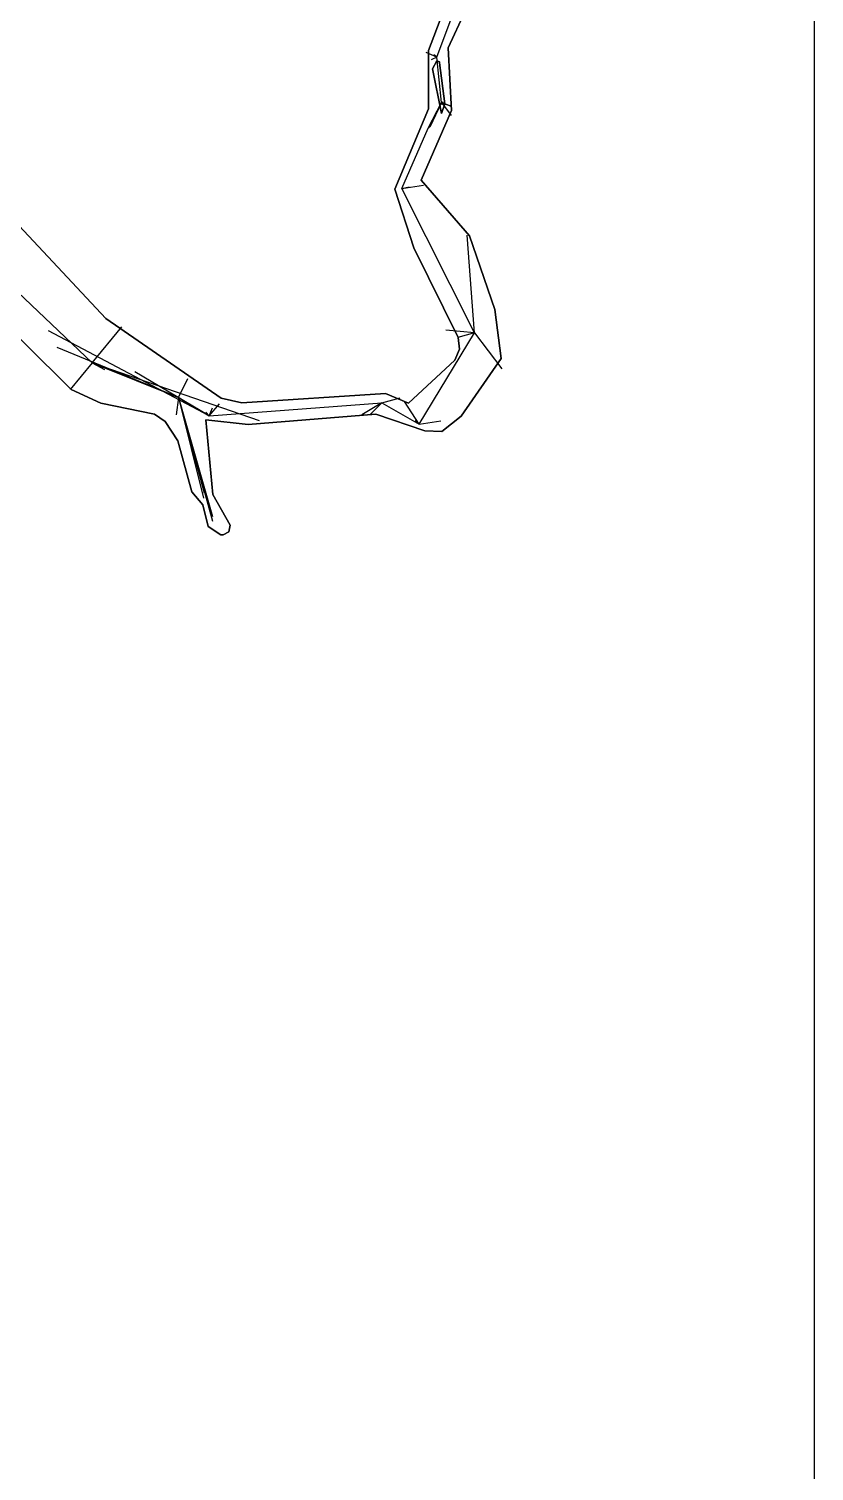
# Model space of a CAD drawing. Extents: x 271818 to 271947, y 5067178 to 5068401.
# Drawn here: x 271917.2 to 271947.3, y 5068218.9 to 5068274.2 of the extents above; entities that cross this region are included whole.
import ezdxf

# ---------------------------------------------------------------- set-up
doc = ezdxf.new("R2010")
doc.units = 0
for name, color, linetype in [('BBOX', 1, 'CONTINUOUS'), ('CENTERLINE', 4, 'CONTINUOUS'), ('WALLS', 7, 'CONTINUOUS')]:
    doc.layers.add(name, color=color, linetype=linetype)

msp = doc.modelspace()

# ---------------------------------------------------------------- linework, layer by layer
at = {"layer": 'BBOX'}
for p, q in [((271947.295, 5068401.154, 1036), (271947.295, 5067178.317, 1036)), ((271947.295, 5068401.154, 752.271), (271947.295, 5067178.317, 752.271))]:
    msp.add_line(p, q, dxfattribs=at)
at = {"layer": 'CENTERLINE'}
for p, q in [((271932.836, 5068273.107, 981.377), (271935.97, 5068281.507, 982.035)), ((271933.023, 5068271.367, 981.383), (271932.836, 5068273.107, 981.377)), ((271908.514, 5068271.931, 986.094), (271919.632, 5068261.396, 985.746)), ((271932.511, 5068270.385, 981.871), (271933.023, 5068271.367, 981.383)), ((271931.493, 5068268.073, 980.407), (271932.511, 5068270.385, 981.871)), ((271934.28, 5068262.543, 979.426), (271931.493, 5068268.073, 980.407)), ((271932.16, 5068259.037, 980.024), (271934.28, 5068262.543, 979.426)), ((271919.632, 5068261.396, 985.746), (271922.948, 5068260.059, 986.066)), ((271922.948, 5068260.059, 986.066), (271924.239, 5068255.322, 986.023)), ((271922.948, 5068260.059, 986.066), (271924.114, 5068259.363, 979.27)), ((271924.114, 5068259.363, 979.27), (271930.737, 5068259.854, 978.934)), ((271930.737, 5068259.854, 978.934), (271932.16, 5068259.037, 980.024))]:
    msp.add_line(p, q, dxfattribs=at)
at = {"layer": 'SPLAY_SHOTS'}
for p, q in [((271932.836, 5068273.107, 981.377), (271932.43, 5068273.277, 981.385)), ((271932.836, 5068273.107, 981.377), (271932.721, 5068273.186, 982.073)), ((271932.836, 5068273.107, 981.377), (271932.625, 5068273.005, 980.803)), ((271933.023, 5068271.367, 981.383), (271932.521, 5068270.381, 981.897)), ((271933.023, 5068271.367, 981.383), (271932.573, 5068270.414, 985.706)), ((271933.023, 5068271.367, 981.383), (271933.079, 5068271.396, 981.049)), ((271933.023, 5068271.367, 981.383), (271933.195, 5068271.286, 967.784)), ((271933.023, 5068271.367, 981.383), (271933.392, 5068270.863, 980.323)), ((271933.023, 5068271.367, 981.383), (271933.349, 5068271.239, 981.392)), ((271933.023, 5068271.367, 981.383), (271933.04, 5068271.289, 981.877)), ((271933.023, 5068271.367, 981.383), (271933.34, 5068271.245, 981.384)), ((271931.493, 5068268.073, 980.407), (271932.332, 5068268.202, 980.444)), ((271931.493, 5068268.073, 980.407), (271931.777, 5068268.134, 979.502)), ((271931.493, 5068268.073, 980.407), (271931.535, 5068268.027, 983.166)), ((271934.28, 5068262.543, 979.426), (271933.996, 5068266.28, 982.582)), ((271919.632, 5068261.396, 985.746), (271920.77, 5068262.775, 986.088)), ((271924.114, 5068259.363, 979.27), (271917.959, 5068262.616, 978.917)), ((271934.28, 5068262.543, 979.426), (271933.184, 5068262.64, 979.579)), ((271934.28, 5068262.543, 979.426), (271933.639, 5068262.355, 977.069)), ((271934.28, 5068262.543, 979.426), (271935.334, 5068261.161, 985.866)), ((271922.948, 5068260.059, 986.066), (271918.29, 5068261.975, 979.406)), ((271919.632, 5068261.396, 985.746), (271918.79, 5068260.374, 985.621)), ((271919.632, 5068261.396, 985.746), (271920.111, 5068261.13, 977.906)), ((271919.632, 5068261.396, 985.746), (271926.035, 5068259.184, 985.474)), ((271924.114, 5068259.363, 979.27), (271921.266, 5068261.051, 975.093)), ((271922.948, 5068260.059, 986.066), (271923.298, 5068260.788, 986.009)), ((271922.948, 5068260.059, 986.066), (271922.853, 5068259.396, 986.068)), ((271922.948, 5068260.059, 986.066), (271923.003, 5068260.049, 986.763)), ((271922.948, 5068260.059, 986.066), (271923.904, 5068256.207, 985.982)), ((271922.948, 5068260.059, 986.066), (271923.928, 5068256.411, 985.94)), ((271922.948, 5068260.059, 986.066), (271923.955, 5068256.511, 985.95)), ((271922.948, 5068260.059, 986.066), (271924.242, 5068255.5, 985.975)), ((271930.737, 5068259.854, 978.934), (271931.43, 5068260.051, 985.564)), ((271932.16, 5068259.037, 980.024), (271931.604, 5068259.915, 980.067)), ((271924.114, 5068259.363, 979.27), (271923.995, 5068259.505, 986.338)), ((271924.114, 5068259.363, 979.27), (271924.515, 5068259.82, 979.32)), ((271924.114, 5068259.363, 979.27), (271924.25, 5068259.671, 977.808)), ((271930.737, 5068259.854, 978.934), (271929.972, 5068259.399, 978.934)), ((271930.737, 5068259.854, 978.934), (271930.296, 5068259.423, 976.968)), ((271932.16, 5068259.037, 980.024), (271932.013, 5068259.171, 983.468)), ((271932.16, 5068259.037, 980.024), (271932.991, 5068259.163, 977.437))]:
    msp.add_line(p, q, dxfattribs=at)
at = {"layer": 'WALLS'}
for points in [[(271935.41, 5068280.959, 983.836), (271935.41, 5068280.959, 981.397), (271932.518, 5068273.361, 982.313)], [(271932.518, 5068273.361, 982.313), (271935.41, 5068280.959, 981.397), (271932.518, 5068273.361, 980.754)], [(271933.271, 5068273.465, 982.319), (271933.271, 5068273.465, 980.691), (271933.93, 5068274.868, 982.436)], [(271933.93, 5068274.868, 982.436), (271933.271, 5068273.465, 980.691), (271933.93, 5068274.868, 980.759)], [(271932.518, 5068273.361, 982.313), (271932.518, 5068273.361, 980.754), (271932.517, 5068271.127, 982.376)], [(271932.517, 5068271.127, 982.376), (271932.518, 5068273.361, 980.754), (271932.517, 5068271.127, 980.669)], [(271933.396, 5068271.054, 982.337), (271933.396, 5068271.054, 979.861), (271933.271, 5068273.465, 982.319)], [(271933.271, 5068273.465, 982.319), (271933.396, 5068271.054, 979.861), (271933.271, 5068273.465, 980.691)], [(271932.679, 5068272.658, 982.316), (271932.679, 5068272.658, 980.642), (271932.836, 5068272.962, 982.306)], [(271932.836, 5068272.962, 982.306), (271932.679, 5068272.658, 980.642), (271932.836, 5068272.962, 980.738)], [(271933.014, 5068270.948, 982.353), (271933.014, 5068270.948, 980.529), (271932.679, 5068272.658, 982.316)], [(271932.679, 5068272.658, 982.316), (271933.014, 5068270.948, 980.529), (271932.679, 5068272.658, 980.642)], [(271932.836, 5068272.962, 982.306), (271932.836, 5068272.962, 980.738), (271932.943, 5068272.928, 982.307)], [(271932.943, 5068272.928, 982.307), (271932.836, 5068272.962, 980.738), (271932.943, 5068272.928, 980.719)], [(271932.943, 5068272.928, 982.307), (271932.943, 5068272.928, 980.719), (271932.948, 5068272.89, 982.308)], [(271932.948, 5068272.89, 982.308), (271932.943, 5068272.928, 980.719), (271932.948, 5068272.89, 980.714)], [(271932.948, 5068272.89, 982.308), (271932.948, 5068272.89, 980.714), (271933.151, 5068271.311, 982.312)], [(271933.151, 5068271.311, 982.312), (271932.948, 5068272.89, 980.714), (271933.151, 5068271.311, 975.608)], [(271908.143, 5068270.964, 986.021), (271908.143, 5068270.964, 985.812), (271918.829, 5068260.369, 987.087)], [(271918.829, 5068260.369, 987.087), (271908.143, 5068270.964, 985.812), (271918.829, 5068260.369, 984.601)], [(271932.517, 5068271.127, 982.376), (271932.517, 5068271.127, 980.669), (271931.232, 5068268.044, 981.822)], [(271931.232, 5068268.044, 981.822), (271932.517, 5068271.127, 980.669), (271931.232, 5068268.044, 979.814)], [(271932.236, 5068268.39, 981.723), (271932.236, 5068268.39, 979.952), (271933.396, 5068271.054, 982.337)], [(271933.396, 5068271.054, 982.337), (271932.236, 5068268.39, 979.952), (271933.396, 5068271.054, 979.861)], [(271933.151, 5068271.311, 982.312), (271933.151, 5068271.311, 975.608), (271933.014, 5068270.948, 982.353)], [(271933.014, 5068270.948, 982.353), (271933.151, 5068271.311, 975.608), (271933.014, 5068270.948, 980.529)], [(271934.088, 5068266.261, 983.08), (271934.088, 5068266.261, 980.149), (271932.236, 5068268.39, 981.723)], [(271932.236, 5068268.39, 981.723), (271934.088, 5068266.261, 980.149), (271932.236, 5068268.39, 979.952)], [(271920.154, 5068263.091, 986.385), (271920.154, 5068263.091, 983.503), (271915.717, 5068267.826, 984.893)], [(271915.717, 5068267.826, 984.893), (271920.154, 5068263.091, 983.503), (271915.717, 5068267.826, 982.968)], [(271931.232, 5068268.044, 981.822), (271931.232, 5068268.044, 979.814), (271931.954, 5068265.793, 981.883)], [(271931.954, 5068265.793, 981.883), (271931.232, 5068268.044, 979.814), (271931.954, 5068265.793, 979.93)], [(271935.064, 5068263.435, 981.727), (271935.064, 5068263.435, 979.106), (271934.088, 5068266.261, 983.08)], [(271934.088, 5068266.261, 983.08), (271935.064, 5068263.435, 979.106), (271934.088, 5068266.261, 980.149)], [(271931.954, 5068265.793, 981.883), (271931.954, 5068265.793, 979.93), (271933.656, 5068262.357, 981.116)], [(271933.656, 5068262.357, 981.116), (271931.954, 5068265.793, 979.93), (271933.656, 5068262.357, 976.542)], [(271935.302, 5068261.561, 984.58), (271935.302, 5068261.561, 979.149), (271935.064, 5068263.435, 981.727)], [(271935.064, 5068263.435, 981.727), (271935.302, 5068261.561, 979.149), (271935.064, 5068263.435, 979.106)], [(271924.582, 5068260.036, 982.9), (271924.582, 5068260.036, 980.217), (271920.154, 5068263.091, 986.385)], [(271920.154, 5068263.091, 986.385), (271924.582, 5068260.036, 980.217), (271920.154, 5068263.091, 983.503)], [(271933.656, 5068262.357, 981.116), (271933.656, 5068262.357, 976.542), (271933.708, 5068261.914, 981.152)], [(271933.708, 5068261.914, 981.152), (271933.656, 5068262.357, 976.542), (271933.708, 5068261.914, 978.867)], [(271933.708, 5068261.914, 981.152), (271933.708, 5068261.914, 978.867), (271933.526, 5068261.488, 981.231)], [(271933.526, 5068261.488, 981.231), (271933.708, 5068261.914, 978.867), (271933.526, 5068261.488, 979.083)], [(271933.774, 5068259.344, 981.319), (271933.774, 5068259.344, 979.425), (271935.302, 5068261.561, 984.58)], [(271935.302, 5068261.561, 984.58), (271933.774, 5068259.344, 979.425), (271935.302, 5068261.561, 979.149)], [(271933.526, 5068261.488, 981.231), (271933.526, 5068261.488, 979.083), (271931.76, 5068259.842, 981.569)], [(271931.76, 5068259.842, 981.569), (271933.526, 5068261.488, 979.083), (271931.76, 5068259.842, 979.049)], [(271918.829, 5068260.369, 987.087), (271918.829, 5068260.369, 984.601), (271919.968, 5068259.848, 986.47)], [(271919.968, 5068259.848, 986.47), (271918.829, 5068260.369, 984.601), (271919.968, 5068259.848, 983.187)], [(271925.375, 5068259.862, 983.605), (271925.375, 5068259.862, 980.594), (271924.582, 5068260.036, 982.9)], [(271924.582, 5068260.036, 982.9), (271925.375, 5068259.862, 980.594), (271924.582, 5068260.036, 980.217)], [(271930.878, 5068260.221, 981.934), (271930.878, 5068260.221, 978.428), (271925.375, 5068259.862, 983.605)], [(271925.375, 5068259.862, 983.605), (271930.878, 5068260.221, 978.428), (271925.375, 5068259.862, 980.594)], [(271931.76, 5068259.842, 981.569), (271931.76, 5068259.842, 979.049), (271930.878, 5068260.221, 981.934)], [(271930.878, 5068260.221, 981.934), (271931.76, 5068259.842, 979.049), (271930.878, 5068260.221, 978.428)], [(271919.968, 5068259.848, 986.47), (271919.968, 5068259.848, 983.187), (271922.022, 5068259.426, 986.121)], [(271922.022, 5068259.426, 986.121), (271919.968, 5068259.848, 983.187), (271922.022, 5068259.426, 983.53)], [(271922.022, 5068259.426, 986.121), (271922.022, 5068259.426, 983.53), (271922.427, 5068259.138, 986.061)], [(271922.427, 5068259.138, 986.061), (271922.022, 5068259.426, 983.53), (271922.427, 5068259.138, 983.561)], [(271925.608, 5068259.027, 984.092), (271925.608, 5068259.027, 980.684), (271930.505, 5068259.423, 980.676)], [(271930.505, 5068259.423, 980.676), (271925.608, 5068259.027, 980.684), (271930.505, 5068259.423, 977.792)], [(271930.505, 5068259.423, 980.676), (271930.505, 5068259.423, 977.792), (271932.385, 5068258.783, 981.168)], [(271932.385, 5068258.783, 981.168), (271930.505, 5068259.423, 977.792), (271932.385, 5068258.783, 979.395)], [(271933.036, 5068258.755, 981.149), (271933.036, 5068258.755, 978.982), (271933.774, 5068259.344, 981.319)], [(271933.774, 5068259.344, 981.319), (271933.036, 5068258.755, 978.982), (271933.774, 5068259.344, 979.425)], [(271922.427, 5068259.138, 986.061), (271922.427, 5068259.138, 983.561), (271922.915, 5068258.396, 986.43)], [(271922.915, 5068258.396, 986.43), (271922.427, 5068259.138, 983.561), (271922.915, 5068258.396, 982.168)], [(271924.261, 5068256.344, 987.102), (271924.261, 5068256.344, 984.496), (271923.989, 5068259.205, 982.905)], [(271923.989, 5068259.205, 982.905), (271924.261, 5068256.344, 984.496), (271923.989, 5068259.205, 978.831)], [(271923.989, 5068259.205, 982.905), (271923.989, 5068259.205, 978.831), (271925.608, 5068259.027, 984.092)], [(271925.608, 5068259.027, 984.092), (271923.989, 5068259.205, 978.831), (271925.608, 5068259.027, 980.684)], [(271932.385, 5068258.783, 981.168), (271932.385, 5068258.783, 979.395), (271933.036, 5068258.755, 981.149)], [(271933.036, 5068258.755, 981.149), (271932.385, 5068258.783, 979.395), (271933.036, 5068258.755, 978.982)], [(271922.915, 5068258.396, 986.43), (271922.915, 5068258.396, 982.168), (271923.45, 5068256.442, 986.961)], [(271923.45, 5068256.442, 986.961), (271922.915, 5068258.396, 982.168), (271923.45, 5068256.442, 984.063)], [(271923.45, 5068256.442, 986.961), (271923.45, 5068256.442, 984.063), (271923.876, 5068255.95, 987.25)], [(271923.876, 5068255.95, 987.25), (271923.45, 5068256.442, 984.063), (271923.876, 5068255.95, 984.978)], [(271924.925, 5068255.173, 987.299), (271924.925, 5068255.173, 983.751), (271924.261, 5068256.344, 987.102)], [(271924.261, 5068256.344, 987.102), (271924.925, 5068255.173, 983.751), (271924.261, 5068256.344, 984.496)], [(271923.876, 5068255.95, 987.25), (271923.876, 5068255.95, 984.978), (271924.081, 5068255.117, 987.594)], [(271924.081, 5068255.117, 987.594), (271923.876, 5068255.95, 984.978), (271924.081, 5068255.117, 984.462)], [(271924.081, 5068255.117, 987.594), (271924.081, 5068255.117, 984.462), (271924.562, 5068254.8, 987.403)], [(271924.562, 5068254.8, 987.403), (271924.081, 5068255.117, 984.462), (271924.562, 5068254.8, 983.77)], [(271924.655, 5068254.805, 987.364), (271924.655, 5068254.805, 983.712), (271924.875, 5068254.913, 987.275)], [(271924.875, 5068254.913, 987.275), (271924.655, 5068254.805, 983.712), (271924.875, 5068254.913, 983.624)], [(271924.875, 5068254.913, 987.275), (271924.875, 5068254.913, 983.624), (271924.925, 5068255.173, 987.299)], [(271924.925, 5068255.173, 987.299), (271924.875, 5068254.913, 983.624), (271924.925, 5068255.173, 983.751)], [(271924.562, 5068254.8, 987.403), (271924.562, 5068254.8, 983.77), (271924.655, 5068254.805, 987.364)], [(271924.655, 5068254.805, 987.364), (271924.562, 5068254.8, 983.77), (271924.655, 5068254.805, 983.712)]]:
    msp.add_3dface(points, dxfattribs=at)

doc.saveas('drawing.dxf')
